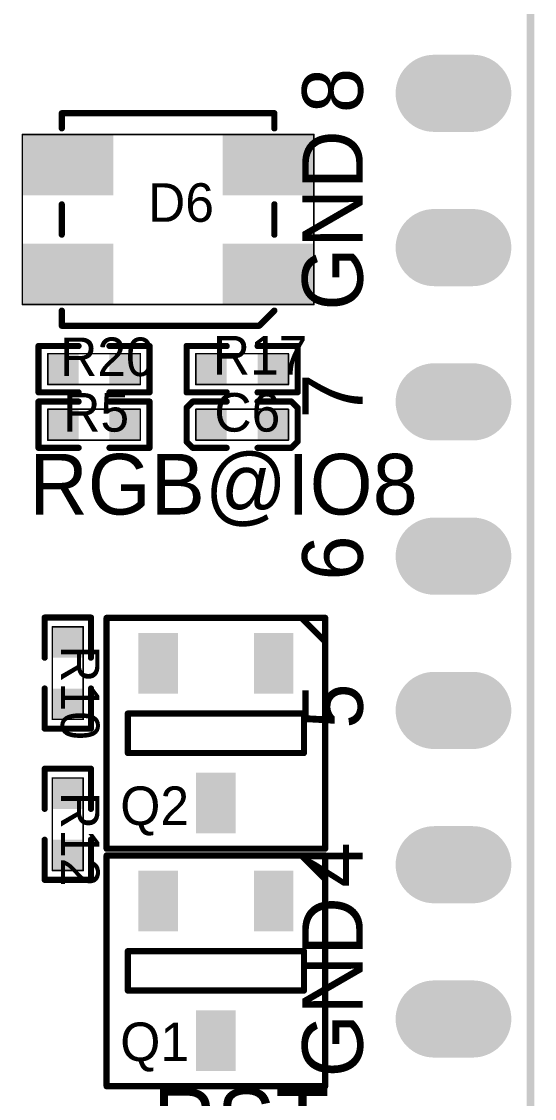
# Model space of a CAD drawing. Extents: x -478 to 1364, y -408 to 1745.
# Drawn here: x 670 to 1002, y 299 to 997 of the extents above; entities that cross this region are included whole.
import ezdxf
from ezdxf.enums import TextEntityAlignment as Align

# ---------------------------------------------------------------- set-up
doc = ezdxf.new("R2010")
doc.units = 0
doc.header["$MEASUREMENT"] = 0
for name, color, linetype in [('2DLINES_1', 7, 'Continuous'), ('BOARD_OUTLINE', 1, 'Continuous'), ('LAYNR5', 6, 'Continuous'), ('PADLAYER_BOTTOM', 12, 'Continuous'), ('PADLAYER_TOP', 9, 'Continuous'), ('PLACEMENT_OUTLINE_TOP', 8, 'Continuous'), ('TEXT_1', 10, 'Continuous'), ('TOOL_BOT', 13, 'Continuous')]:
    doc.layers.add(name, color=color, linetype=linetype)

msp = doc.modelspace()

# ---------------------------------------------------------------- linework, layer by layer
at = {"layer": '2DLINES_1', "const_width": 4}
for points in [[(696.102, 937.898), (833.898, 937.898)], [(696.102, 928.055), (696.102, 937.898)], [(833.898, 937.898), (833.898, 928.055)], [(696.102, 878.843), (696.102, 859.157)], [(833.898, 878.843), (833.898, 859.157)], [(696.102, 800.102), (696.102, 809.945)], [(833.898, 809.945), (824.055, 800.102)], [(824.055, 800.102), (696.102, 800.102)], [(707, 787), (681, 787)], [(681, 787), (681, 757)], [(727, 787), (753, 787)], [(753, 787), (753, 757)], [(803, 787), (777, 787)], [(777, 787), (777, 757)], [(823, 787), (849, 787)], [(849, 787), (849, 757)], [(681, 757), (707, 757)], [(753, 757), (727, 757)], [(777, 757), (803, 757)], [(849, 757), (823, 757)], [(681, 721), (681, 751)], [(681, 751), (707, 751)], [(753, 751), (727, 751)], [(753, 721), (753, 751)], [(781, 751), (777, 747)], [(777, 747), (777, 725)], [(803, 751), (781, 751)], [(823, 751), (845, 751)], [(845, 751), (849, 747.01)], [(849, 747.01), (849, 725.13)], [(777, 725), (781, 721)], [(849, 725.13), (844.87, 721)], [(707, 721), (681, 721)], [(727, 721), (753, 721)], [(781, 721), (803, 721)], [(844.87, 721), (823, 721)], [(715, 611), (685, 611)], [(685, 611), (685, 585)], [(715, 585), (715, 611)], [(725.134, 610.803), (725.134, 461.197)], [(866.866, 610.803), (725.134, 610.803)], [(725.134, 461.197), (725.134, 610.803)], [(725.134, 610.803), (866.866, 610.803)], [(851.7, 610.5), (866.7, 595.5)], [(866.866, 461.197), (866.866, 610.803)], [(866.866, 610.803), (866.866, 461.197)], [(685, 539), (685, 565)], [(715, 565), (715, 539)], [(738.913, 548.795), (738.913, 523.205)], [(853.087, 548.795), (738.913, 548.795)], [(853.087, 523.205), (853.087, 548.795)], [(715, 539), (685, 539)], [(738.913, 523.205), (853.087, 523.205)], [(685, 487), (685, 513)], [(685, 513), (715, 513)], [(715, 513), (715, 487)], [(685, 467), (685, 441)], [(715, 441), (715, 467)], [(725.134, 461.197), (866.866, 461.197)], [(866.866, 461.197), (725.134, 461.197)], [(725.134, 456.803), (725.134, 307.197)], [(866.866, 456.803), (725.134, 456.803)], [(725.134, 307.197), (725.134, 456.803)], [(725.134, 456.803), (866.866, 456.803)], [(851.7, 456.5), (866.7, 441.5)], [(866.866, 307.197), (866.866, 456.803)], [(866.866, 456.803), (866.866, 307.197)], [(685, 441), (715, 441)], [(738.913, 394.795), (738.913, 369.205)], [(853.087, 394.795), (738.913, 394.795)], [(853.087, 369.205), (853.087, 394.795)], [(738.913, 369.205), (853.087, 369.205)], [(725.134, 307.197), (866.866, 307.197)], [(866.866, 307.197), (725.134, 307.197)]]:
    msp.add_lwpolyline(points, dxfattribs=at)
at = {"layer": '2DLINES_1', "const_width": 2}
for points in [[(695.102, 937.898, 1), (697.102, 937.898, 1)], [(695.102, 937.898, 1), (697.102, 937.898, 1)], [(832.898, 937.898, 1), (834.898, 937.898, 1)], [(832.898, 937.898, 1), (834.898, 937.898, 1)], [(695.102, 928.055, 1), (697.102, 928.055, 1)], [(832.898, 928.055, 1), (834.898, 928.055, 1)], [(695.102, 878.843, 1), (697.102, 878.843, 1)], [(832.898, 878.843, 1), (834.898, 878.843, 1)], [(695.102, 859.157, 1), (697.102, 859.157, 1)], [(832.898, 859.157, 1), (834.898, 859.157, 1)], [(695.102, 809.945, 1), (697.102, 809.945, 1)], [(832.898, 809.945, 1), (834.898, 809.945, 1)], [(695.102, 800.102, 1), (697.102, 800.102, 1)], [(695.102, 800.102, 1), (697.102, 800.102, 1)], [(823.055, 800.102, 1), (825.055, 800.102, 1)], [(823.055, 800.102, 1), (825.055, 800.102, 1)], [(680, 787, 1), (682, 787, 1)], [(680, 787, 1), (682, 787, 1)], [(706, 787, 1), (708, 787, 1)], [(726, 787, 1), (728, 787, 1)], [(752, 787, 1), (754, 787, 1)], [(752, 787, 1), (754, 787, 1)], [(776, 787, 1), (778, 787, 1)], [(776, 787, 1), (778, 787, 1)], [(802, 787, 1), (804, 787, 1)], [(822, 787, 1), (824, 787, 1)], [(848, 787, 1), (850, 787, 1)], [(848, 787, 1), (850, 787, 1)], [(680, 757, 1), (682, 757, 1)], [(680, 757, 1), (682, 757, 1)], [(706, 757, 1), (708, 757, 1)], [(726, 757, 1), (728, 757, 1)], [(752, 757, 1), (754, 757, 1)], [(752, 757, 1), (754, 757, 1)], [(776, 757, 1), (778, 757, 1)], [(776, 757, 1), (778, 757, 1)], [(802, 757, 1), (804, 757, 1)], [(822, 757, 1), (824, 757, 1)], [(848, 757, 1), (850, 757, 1)], [(848, 757, 1), (850, 757, 1)], [(680, 751, 1), (682, 751, 1)], [(680, 751, 1), (682, 751, 1)], [(706, 751, 1), (708, 751, 1)], [(726, 751, 1), (728, 751, 1)], [(752, 751, 1), (754, 751, 1)], [(752, 751, 1), (754, 751, 1)], [(776, 747, 1), (778, 747, 1)], [(776, 747, 1), (778, 747, 1)], [(780, 751, 1), (782, 751, 1)], [(780, 751, 1), (782, 751, 1)], [(802, 751, 1), (804, 751, 1)], [(822, 751, 1), (824, 751, 1)], [(844, 751, 1), (846, 751, 1)], [(844, 751, 1), (846, 751, 1)], [(848, 747.01, 1), (850, 747.01, 1)], [(848, 747.01, 1), (850, 747.01, 1)], [(776, 725, 1), (778, 725, 1)], [(776, 725, 1), (778, 725, 1)], [(848, 725.13, 1), (850, 725.13, 1)], [(848, 725.13, 1), (850, 725.13, 1)], [(680, 721, 1), (682, 721, 1)], [(680, 721, 1), (682, 721, 1)], [(706, 721, 1), (708, 721, 1)], [(726, 721, 1), (728, 721, 1)], [(752, 721, 1), (754, 721, 1)], [(752, 721, 1), (754, 721, 1)], [(780, 721, 1), (782, 721, 1)], [(780, 721, 1), (782, 721, 1)], [(802, 721, 1), (804, 721, 1)], [(822, 721, 1), (824, 721, 1)], [(843.87, 721, 1), (845.87, 721, 1)], [(843.87, 721, 1), (845.87, 721, 1)], [(684, 611, 1), (686, 611, 1)], [(684, 611, 1), (686, 611, 1)], [(714, 611, 1), (716, 611, 1)], [(714, 611, 1), (716, 611, 1)], [(724.134, 610.803, 1), (726.134, 610.803, 1)], [(724.134, 610.803, 1), (726.134, 610.803, 1)], [(724.134, 610.803, 1), (726.134, 610.803, 1)], [(724.134, 610.803, 1), (726.134, 610.803, 1)], [(850.7, 610.5, 1), (852.7, 610.5, 1)], [(865.866, 610.803, 1), (867.866, 610.803, 1)], [(865.866, 610.803, 1), (867.866, 610.803, 1)], [(865.866, 610.803, 1), (867.866, 610.803, 1)], [(865.866, 610.803, 1), (867.866, 610.803, 1)], [(865.7, 595.5, 1), (867.7, 595.5, 1)], [(684, 585, 1), (686, 585, 1)], [(714, 585, 1), (716, 585, 1)], [(684, 565, 1), (686, 565, 1)], [(714, 565, 1), (716, 565, 1)], [(737.913, 548.795, 1), (739.913, 548.795, 1)], [(737.913, 548.795, 1), (739.913, 548.795, 1)], [(852.087, 548.795, 1), (854.087, 548.795, 1)], [(852.087, 548.795, 1), (854.087, 548.795, 1)], [(684, 539, 1), (686, 539, 1)], [(684, 539, 1), (686, 539, 1)], [(714, 539, 1), (716, 539, 1)], [(714, 539, 1), (716, 539, 1)], [(737.913, 523.205, 1), (739.913, 523.205, 1)], [(737.913, 523.205, 1), (739.913, 523.205, 1)], [(852.087, 523.205, 1), (854.087, 523.205, 1)], [(852.087, 523.205, 1), (854.087, 523.205, 1)], [(684, 513, 1), (686, 513, 1)], [(684, 513, 1), (686, 513, 1)], [(714, 513, 1), (716, 513, 1)], [(714, 513, 1), (716, 513, 1)], [(684, 487, 1), (686, 487, 1)], [(714, 487, 1), (716, 487, 1)], [(684, 467, 1), (686, 467, 1)], [(714, 467, 1), (716, 467, 1)], [(724.134, 461.197, 1), (726.134, 461.197, 1)], [(724.134, 461.197, 1), (726.134, 461.197, 1)], [(724.134, 461.197, 1), (726.134, 461.197, 1)], [(724.134, 461.197, 1), (726.134, 461.197, 1)], [(865.866, 461.197, 1), (867.866, 461.197, 1)], [(865.866, 461.197, 1), (867.866, 461.197, 1)], [(865.866, 461.197, 1), (867.866, 461.197, 1)], [(865.866, 461.197, 1), (867.866, 461.197, 1)], [(724.134, 456.803, 1), (726.134, 456.803, 1)], [(724.134, 456.803, 1), (726.134, 456.803, 1)], [(724.134, 456.803, 1), (726.134, 456.803, 1)], [(724.134, 456.803, 1), (726.134, 456.803, 1)], [(850.7, 456.5, 1), (852.7, 456.5, 1)], [(865.866, 456.803, 1), (867.866, 456.803, 1)], [(865.866, 456.803, 1), (867.866, 456.803, 1)], [(865.866, 456.803, 1), (867.866, 456.803, 1)], [(865.866, 456.803, 1), (867.866, 456.803, 1)], [(684, 441, 1), (686, 441, 1)], [(684, 441, 1), (686, 441, 1)], [(714, 441, 1), (716, 441, 1)], [(714, 441, 1), (716, 441, 1)], [(865.7, 441.5, 1), (867.7, 441.5, 1)], [(737.913, 394.795, 1), (739.913, 394.795, 1)], [(737.913, 394.795, 1), (739.913, 394.795, 1)], [(852.087, 394.795, 1), (854.087, 394.795, 1)], [(852.087, 394.795, 1), (854.087, 394.795, 1)], [(737.913, 369.205, 1), (739.913, 369.205, 1)], [(737.913, 369.205, 1), (739.913, 369.205, 1)], [(852.087, 369.205, 1), (854.087, 369.205, 1)], [(852.087, 369.205, 1), (854.087, 369.205, 1)], [(724.134, 307.197, 1), (726.134, 307.197, 1)], [(724.134, 307.197, 1), (726.134, 307.197, 1)], [(724.134, 307.197, 1), (726.134, 307.197, 1)], [(724.134, 307.197, 1), (726.134, 307.197, 1)], [(865.866, 307.197, 1), (867.866, 307.197, 1)], [(865.866, 307.197, 1), (867.866, 307.197, 1)], [(865.866, 307.197, 1), (867.866, 307.197, 1)], [(865.866, 307.197, 1), (867.866, 307.197, 1)]]:
    msp.add_lwpolyline(points, format="xyb", close=True, dxfattribs=at)
at = {"layer": 'BOARD_OUTLINE', "const_width": 5}
msp.add_lwpolyline([(1000, 39.37), (1000, 1492.63, 0.414214)], format="xyb", dxfattribs=at)
msp.add_lwpolyline([(1000, 39.37), (1000, 1492.63, 0.414214)], format="xyb", dxfattribs=at)
at = {"layer": 'PADLAYER_BOTTOM', "const_width": 25}
for points in [[(925, 950.787, 1), (950, 950.787, 1)], [(950, 950.787, 1), (975, 950.787, 1)], [(925, 850.787, 1), (950, 850.787, 1)], [(950, 850.787, 1), (975, 850.787, 1)], [(925, 750.787, 1), (950, 750.787, 1)], [(950, 750.787, 1), (975, 750.787, 1)], [(925, 650.787, 1), (950, 650.787, 1)], [(950, 650.787, 1), (975, 650.787, 1)], [(925, 550.787, 1), (950, 550.787, 1)], [(950, 550.787, 1), (975, 550.787, 1)], [(925, 450.787, 1), (950, 450.787, 1)], [(950, 450.787, 1), (975, 450.787, 1)], [(925, 350.787, 1), (950, 350.787, 1)], [(950, 350.787, 1), (975, 350.787, 1)]]:
    msp.add_lwpolyline(points, format="xyb", close=True, dxfattribs=at)
at = {"layer": 'PADLAYER_BOTTOM'}
for points in [[(962.5, 975.787), (937.5, 975.787), (962.5, 925.787), (937.5, 925.787)], [(962.5, 875.787), (937.5, 875.787), (962.5, 825.787), (937.5, 825.787)], [(962.5, 775.787), (937.5, 775.787), (962.5, 725.787), (937.5, 725.787)], [(962.5, 675.787), (937.5, 675.787), (962.5, 625.787), (937.5, 625.787)], [(962.5, 575.787), (937.5, 575.787), (962.5, 525.787), (937.5, 525.787)], [(962.5, 475.787), (937.5, 475.787), (962.5, 425.787), (937.5, 425.787)], [(962.5, 375.787), (937.5, 375.787), (962.5, 325.787), (937.5, 325.787)]]:
    msp.add_solid(points, dxfattribs=at)
at = {"layer": 'PADLAYER_TOP', "const_width": 25}
for points in [[(925, 950.787, 1), (950, 950.787, 1)], [(950, 950.787, 1), (975, 950.787, 1)], [(925, 850.787, 1), (950, 850.787, 1)], [(950, 850.787, 1), (975, 850.787, 1)], [(925, 750.787, 1), (950, 750.787, 1)], [(950, 750.787, 1), (975, 750.787, 1)], [(925, 650.787, 1), (950, 650.787, 1)], [(950, 650.787, 1), (975, 650.787, 1)], [(925, 550.787, 1), (950, 550.787, 1)], [(950, 550.787, 1), (975, 550.787, 1)], [(925, 450.787, 1), (950, 450.787, 1)], [(950, 450.787, 1), (975, 450.787, 1)], [(925, 350.787, 1), (950, 350.787, 1)], [(950, 350.787, 1), (975, 350.787, 1)]]:
    msp.add_lwpolyline(points, format="xyb", close=True, dxfattribs=at)
at = {"layer": 'PADLAYER_TOP'}
for points in [[(962.5, 975.787), (937.5, 975.787), (962.5, 925.787), (937.5, 925.787)], [(670.512, 884.748), (729.567, 884.748), (670.512, 924.118), (729.567, 924.118)], [(800.433, 884.748), (859.488, 884.748), (800.433, 924.118), (859.488, 924.118)], [(962.5, 875.787), (937.5, 875.787), (962.5, 825.787), (937.5, 825.787)], [(670.512, 813.882), (729.567, 813.882), (670.512, 853.252), (729.567, 853.252)], [(800.433, 813.882), (859.488, 813.882), (800.433, 853.252), (859.488, 853.252)], [(687, 762), (707, 762), (687, 782), (707, 782)], [(727, 762), (747, 762), (727, 782), (747, 782)], [(783, 762), (803, 762), (783, 782), (803, 782)], [(823, 762), (843, 762), (823, 782), (843, 782)], [(962.5, 775.787), (937.5, 775.787), (962.5, 725.787), (937.5, 725.787)], [(707, 746), (687, 746), (707, 726), (687, 726)], [(747, 746), (727, 746), (747, 726), (727, 726)], [(783, 726), (803, 726), (783, 746), (803, 746)], [(823, 726), (843, 726), (823, 746), (843, 746)], [(962.5, 675.787), (937.5, 675.787), (962.5, 625.787), (937.5, 625.787)], [(690, 605), (690, 585), (710, 605), (710, 585)], [(745.803, 600.965), (745.803, 561.595), (771.394, 600.965), (771.394, 561.595)], [(820.606, 600.965), (820.606, 561.595), (846.197, 600.965), (846.197, 561.595)], [(962.5, 575.787), (937.5, 575.787), (962.5, 525.787), (937.5, 525.787)], [(690, 565), (690, 545), (710, 565), (710, 545)], [(783.205, 510.405), (783.205, 471.035), (808.795, 510.405), (808.795, 471.035)], [(710, 487), (710, 507), (690, 487), (690, 507)], [(962.5, 475.787), (937.5, 475.787), (962.5, 425.787), (937.5, 425.787)], [(710, 447), (710, 467), (690, 447), (690, 467)], [(745.803, 446.965), (745.803, 407.595), (771.394, 446.965), (771.394, 407.595)], [(820.606, 446.965), (820.606, 407.595), (846.197, 446.965), (846.197, 407.595)], [(962.5, 375.787), (937.5, 375.787), (962.5, 325.787), (937.5, 325.787)], [(783.205, 356.405), (783.205, 317.035), (808.795, 356.405), (808.795, 317.035)]]:
    msp.add_solid(points, dxfattribs=at)
at = {"layer": 'PLACEMENT_OUTLINE_TOP'}
for points, const_width in [([(670.512, 813.882), (670.512, 924.118)], 1), ([(670.512, 924.118), (859.488, 924.118)], 1), ([(859.488, 924.118), (859.488, 813.882)], 1), ([(859.488, 813.882), (670.512, 813.882)], 1), ([(687, 762), (687, 782)], 1), ([(687, 782), (747, 782)], 1), ([(747, 782), (747, 762)], 1), ([(783, 762), (783, 782)], 1), ([(783, 782), (843, 782)], 1), ([(843, 782), (843, 762)], 1), ([(747, 762), (687, 762)], 1), ([(843, 762), (783, 762)], 1), ([(687, 726), (687, 746)], 1), ([(687, 746), (747, 746)], 1), ([(747, 746), (747, 726)], 1), ([(783, 726), (783, 746)], 1), ([(783, 746), (843, 746)], 1), ([(843, 746), (843, 726)], 1), ([(747, 726), (687, 726)], 1), ([(843, 726), (783, 726)], 1), ([(725.134, 610.803), (725.134, 461.197)], 4), ([(866.866, 610.803), (725.134, 610.803)], 4), ([(725.134, 461.197), (725.134, 610.803)], 4), ([(725.134, 610.803), (866.866, 610.803)], 4), ([(866.866, 461.197), (866.866, 610.803)], 4), ([(866.866, 610.803), (866.866, 461.197)], 4), ([(690, 605), (710, 605)], 1), ([(690, 545), (690, 605)], 1), ([(710, 605), (710, 545)], 1), ([(710, 545), (690, 545)], 1), ([(738.913, 548.795), (738.913, 523.205)], 4), ([(853.087, 548.795), (738.913, 548.795)], 4), ([(853.087, 523.205), (853.087, 548.795)], 4), ([(738.913, 523.205), (853.087, 523.205)], 4), ([(690, 447), (690, 507)], 1), ([(690, 507), (710, 507)], 1), ([(710, 507), (710, 447)], 1), ([(725.134, 461.197), (866.866, 461.197)], 4), ([(866.866, 461.197), (725.134, 461.197)], 4), ([(725.134, 456.803), (725.134, 307.197)], 4), ([(866.866, 456.803), (725.134, 456.803)], 4), ([(725.134, 307.197), (725.134, 456.803)], 4), ([(725.134, 456.803), (866.866, 456.803)], 4), ([(866.866, 307.197), (866.866, 456.803)], 4), ([(866.866, 456.803), (866.866, 307.197)], 4), ([(710, 447), (690, 447)], 1), ([(738.913, 394.795), (738.913, 369.205)], 4), ([(853.087, 394.795), (738.913, 394.795)], 4), ([(853.087, 369.205), (853.087, 394.795)], 4), ([(738.913, 369.205), (853.087, 369.205)], 4), ([(725.134, 307.197), (866.866, 307.197)], 4), ([(866.866, 307.197), (725.134, 307.197)], 4)]:
    msp.add_lwpolyline(points, dxfattribs=dict(at, const_width=const_width))
for points, const_width in [([(670.262, 924.118, 1), (670.762, 924.118, 1)], 0.5), ([(670.262, 924.118, 1), (670.762, 924.118, 1)], 0.5), ([(859.238, 924.118, 1), (859.738, 924.118, 1)], 0.5), ([(859.238, 924.118, 1), (859.738, 924.118, 1)], 0.5), ([(670.262, 813.882, 1), (670.762, 813.882, 1)], 0.5), ([(670.262, 813.882, 1), (670.762, 813.882, 1)], 0.5), ([(859.238, 813.882, 1), (859.738, 813.882, 1)], 0.5), ([(859.238, 813.882, 1), (859.738, 813.882, 1)], 0.5), ([(686.75, 782, 1), (687.25, 782, 1)], 0.5), ([(686.75, 782, 1), (687.25, 782, 1)], 0.5), ([(746.75, 782, 1), (747.25, 782, 1)], 0.5), ([(746.75, 782, 1), (747.25, 782, 1)], 0.5), ([(782.75, 782, 1), (783.25, 782, 1)], 0.5), ([(782.75, 782, 1), (783.25, 782, 1)], 0.5), ([(842.75, 782, 1), (843.25, 782, 1)], 0.5), ([(842.75, 782, 1), (843.25, 782, 1)], 0.5), ([(686.75, 762, 1), (687.25, 762, 1)], 0.5), ([(686.75, 762, 1), (687.25, 762, 1)], 0.5), ([(746.75, 762, 1), (747.25, 762, 1)], 0.5), ([(746.75, 762, 1), (747.25, 762, 1)], 0.5), ([(782.75, 762, 1), (783.25, 762, 1)], 0.5), ([(782.75, 762, 1), (783.25, 762, 1)], 0.5), ([(842.75, 762, 1), (843.25, 762, 1)], 0.5), ([(842.75, 762, 1), (843.25, 762, 1)], 0.5), ([(686.75, 746, 1), (687.25, 746, 1)], 0.5), ([(686.75, 746, 1), (687.25, 746, 1)], 0.5), ([(746.75, 746, 1), (747.25, 746, 1)], 0.5), ([(746.75, 746, 1), (747.25, 746, 1)], 0.5), ([(782.75, 746, 1), (783.25, 746, 1)], 0.5), ([(782.75, 746, 1), (783.25, 746, 1)], 0.5), ([(842.75, 746, 1), (843.25, 746, 1)], 0.5), ([(842.75, 746, 1), (843.25, 746, 1)], 0.5), ([(686.75, 726, 1), (687.25, 726, 1)], 0.5), ([(686.75, 726, 1), (687.25, 726, 1)], 0.5), ([(746.75, 726, 1), (747.25, 726, 1)], 0.5), ([(746.75, 726, 1), (747.25, 726, 1)], 0.5), ([(782.75, 726, 1), (783.25, 726, 1)], 0.5), ([(782.75, 726, 1), (783.25, 726, 1)], 0.5), ([(842.75, 726, 1), (843.25, 726, 1)], 0.5), ([(842.75, 726, 1), (843.25, 726, 1)], 0.5), ([(724.134, 610.803, 1), (726.134, 610.803, 1)], 2), ([(724.134, 610.803, 1), (726.134, 610.803, 1)], 2), ([(724.134, 610.803, 1), (726.134, 610.803, 1)], 2), ([(724.134, 610.803, 1), (726.134, 610.803, 1)], 2), ([(865.866, 610.803, 1), (867.866, 610.803, 1)], 2), ([(865.866, 610.803, 1), (867.866, 610.803, 1)], 2), ([(865.866, 610.803, 1), (867.866, 610.803, 1)], 2), ([(865.866, 610.803, 1), (867.866, 610.803, 1)], 2), ([(689.75, 605, 1), (690.25, 605, 1)], 0.5), ([(689.75, 605, 1), (690.25, 605, 1)], 0.5), ([(709.75, 605, 1), (710.25, 605, 1)], 0.5), ([(709.75, 605, 1), (710.25, 605, 1)], 0.5), ([(689.75, 545, 1), (690.25, 545, 1)], 0.5), ([(689.75, 545, 1), (690.25, 545, 1)], 0.5), ([(709.75, 545, 1), (710.25, 545, 1)], 0.5), ([(709.75, 545, 1), (710.25, 545, 1)], 0.5), ([(737.913, 548.795, 1), (739.913, 548.795, 1)], 2), ([(737.913, 548.795, 1), (739.913, 548.795, 1)], 2), ([(852.087, 548.795, 1), (854.087, 548.795, 1)], 2), ([(852.087, 548.795, 1), (854.087, 548.795, 1)], 2), ([(737.913, 523.205, 1), (739.913, 523.205, 1)], 2), ([(737.913, 523.205, 1), (739.913, 523.205, 1)], 2), ([(852.087, 523.205, 1), (854.087, 523.205, 1)], 2), ([(852.087, 523.205, 1), (854.087, 523.205, 1)], 2), ([(689.75, 507, 1), (690.25, 507, 1)], 0.5), ([(689.75, 507, 1), (690.25, 507, 1)], 0.5), ([(709.75, 507, 1), (710.25, 507, 1)], 0.5), ([(709.75, 507, 1), (710.25, 507, 1)], 0.5), ([(724.134, 461.197, 1), (726.134, 461.197, 1)], 2), ([(724.134, 461.197, 1), (726.134, 461.197, 1)], 2), ([(724.134, 461.197, 1), (726.134, 461.197, 1)], 2), ([(724.134, 461.197, 1), (726.134, 461.197, 1)], 2), ([(865.866, 461.197, 1), (867.866, 461.197, 1)], 2), ([(865.866, 461.197, 1), (867.866, 461.197, 1)], 2), ([(865.866, 461.197, 1), (867.866, 461.197, 1)], 2), ([(865.866, 461.197, 1), (867.866, 461.197, 1)], 2), ([(724.134, 456.803, 1), (726.134, 456.803, 1)], 2), ([(724.134, 456.803, 1), (726.134, 456.803, 1)], 2), ([(724.134, 456.803, 1), (726.134, 456.803, 1)], 2), ([(724.134, 456.803, 1), (726.134, 456.803, 1)], 2), ([(865.866, 456.803, 1), (867.866, 456.803, 1)], 2), ([(865.866, 456.803, 1), (867.866, 456.803, 1)], 2), ([(865.866, 456.803, 1), (867.866, 456.803, 1)], 2), ([(865.866, 456.803, 1), (867.866, 456.803, 1)], 2), ([(689.75, 447, 1), (690.25, 447, 1)], 0.5), ([(689.75, 447, 1), (690.25, 447, 1)], 0.5), ([(709.75, 447, 1), (710.25, 447, 1)], 0.5), ([(709.75, 447, 1), (710.25, 447, 1)], 0.5), ([(737.913, 394.795, 1), (739.913, 394.795, 1)], 2), ([(737.913, 394.795, 1), (739.913, 394.795, 1)], 2), ([(852.087, 394.795, 1), (854.087, 394.795, 1)], 2), ([(852.087, 394.795, 1), (854.087, 394.795, 1)], 2), ([(737.913, 369.205, 1), (739.913, 369.205, 1)], 2), ([(737.913, 369.205, 1), (739.913, 369.205, 1)], 2), ([(852.087, 369.205, 1), (854.087, 369.205, 1)], 2), ([(852.087, 369.205, 1), (854.087, 369.205, 1)], 2), ([(724.134, 307.197, 1), (726.134, 307.197, 1)], 2), ([(724.134, 307.197, 1), (726.134, 307.197, 1)], 2), ([(724.134, 307.197, 1), (726.134, 307.197, 1)], 2), ([(724.134, 307.197, 1), (726.134, 307.197, 1)], 2), ([(865.866, 307.197, 1), (867.866, 307.197, 1)], 2), ([(865.866, 307.197, 1), (867.866, 307.197, 1)], 2), ([(865.866, 307.197, 1), (867.866, 307.197, 1)], 2), ([(865.866, 307.197, 1), (867.866, 307.197, 1)], 2)]:
    msp.add_lwpolyline(points, format="xyb", close=True, dxfattribs=dict(at, const_width=const_width))
at = {"layer": 'TOOL_BOT', "const_width": 5}
for points in [[(930, 950.787, 1), (970, 950.787, 1), (930, 950.787)], [(930, 850.787, 1), (970, 850.787, 1), (930, 850.787)], [(930, 750.787, 1), (970, 750.787, 1), (930, 750.787)], [(930, 650.787, 1), (970, 650.787, 1), (930, 650.787)], [(930, 550.787, 1), (970, 550.787, 1), (930, 550.787)], [(930, 450.787, 1), (970, 450.787, 1), (930, 450.787)], [(930, 350.787, 1), (970, 350.787, 1), (930, 350.787)]]:
    msp.add_lwpolyline(points, format="xyb", dxfattribs=at)

# ---------------------------------------------------------------- texts
at = {"layer": 'LAYNR5'}
for s, height, p in [('8', 39.286, (903, 938)), ('GND', 39.2859, (903, 810)), ('7', 39.286, (903, 740)), ('6', 39.286, (903, 635)), ('5', 39.286, (903, 539)), ('4', 39.286, (903, 436)), ('GND', 39.2859, (903, 313))]:
    msp.add_text(s, height=height, rotation=89.999982, dxfattribs=at).set_placement(p, align=Align.BOTTOM_LEFT)
for s, height, p in [('RGB@IO8', 39.2859, (675, 666)), ('RST', 42.8574, (755, 250))]:
    msp.add_text(s, height=height, dxfattribs=at).set_placement(p, align=Align.BOTTOM_LEFT)
at = {"layer": 'TEXT_1'}
for s, p in [('D6', (752, 860)), ('R20', (695, 760)), ('R17', (794, 761)), ('C6', (795, 724))]:
    msp.add_text(s, height=25.0001, dxfattribs=at).set_placement(p, align=Align.BOTTOM_LEFT)
for s, rotation, p in [('R5', 0.000039, (697, 724)), ('R10', 270.000001, (688, 593)), ('Q2', 359.999982, (734, 469)), ('R12', 270.000002, (688, 498)), ('Q1', 359.999982, (734, 316))]:
    msp.add_text(s, height=25.0001, rotation=rotation, dxfattribs=at).set_placement(p, align=Align.BOTTOM_LEFT)

doc.saveas('drawing.dxf')
